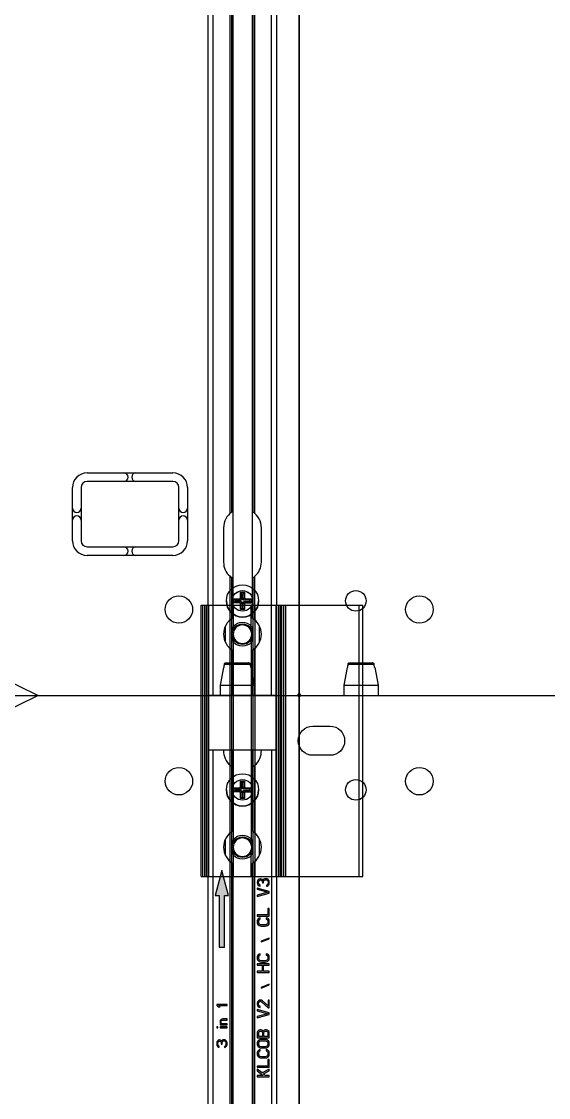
# Model space of a CAD drawing. Header units: millimetres. Extents: x 1927 to 14264, y 1863 to 5555.
# Drawn here: x 11293.1 to 11446.5, y 4019 to 4332.1 of the extents above; entities that cross this region are included whole.
import ezdxf

# ---------------------------------------------------------------- set-up
doc = ezdxf.new("R2010")
doc.units = ezdxf.units.MM
doc.layers.add('02___PRT_ALL_AXES', color=7, linetype='Continuous')
doc.layers.add('1轮廓线', color=7, linetype='Continuous', lineweight=25)

# ---------------------------------------------------------------- blocks, each defined once
blk = doc.blocks.new('rygj')
at = {"color": 114, "linetype": 'Continuous', "true_color": 0x139b48}
for p, q in [((4442.06, 3151.65), (4442.06, 3171.65)), ((4442.06, 3171.65), (5101.06, 3171.65)), ((4442.06, 3170.15), (5101.06, 3170.15)), ((4490.86, 3167.15), (4480.86, 3167.15)), ((4495.01, 3165.25), (5068.7, 3165.25)), ((4495.4, 3164.75), (5068.31, 3164.75)), ((4495.01, 3158.05), (5068.7, 3158.05)), ((4495.4, 3158.55), (5068.31, 3158.55)), ((4480.86, 3156.15), (4490.86, 3156.15)), ((4442.06, 3153.15), (5101.06, 3153.15)), ((4442.06, 3151.65), (5101.06, 3151.65))]:
    blk.add_line(p, q, dxfattribs=at)
for centre, start, end in [((4480.86, 3161.65), 90, 139.1148), ((4490.86, 3161.65), 34.3077, 90), ((4480.86, 3161.65), 220.8852, 270), ((4490.86, 3161.65), 270, 325.6923)]:
    blk.add_arc(centre, 5.5, start, end, dxfattribs=at)
at = {"layer": '02___PRT_ALL_AXES', "color": 114, "linetype": 'Continuous', "true_color": 0x139b48}
for p, q in [((4457.49, 3166.61), (4462.22, 3166.61)), ((4442.06, 3165.25), (4455.7, 3165.25)), ((4442.06, 3164.75), (4455.31, 3164.75)), ((4455.14, 3164.49), (4442.06, 3164.49)), ((4464.01, 3165.25), (4476.7, 3165.25)), ((4464.4, 3164.75), (4476.31, 3164.75)), ((5068.14, 3164.49), (4464.57, 3164.49)), ((4455.14, 3158.81), (4442.06, 3158.81)), ((4442.06, 3158.55), (4455.31, 3158.55)), ((4442.06, 3158.05), (4455.7, 3158.05)), ((4464.01, 3158.05), (4476.7, 3158.05)), ((4464.4, 3158.55), (4476.31, 3158.55)), ((5068.14, 3158.81), (4464.57, 3158.81)), ((4457.49, 3156.69), (4462.22, 3156.69))]:
    blk.add_line(p, q, dxfattribs=at)
blk.add_circle((4459.86, 3161.65), 3, dxfattribs=at)
for centre, start, end in [((4459.86, 3161.65), 31.0806, 148.9194), ((4480.86, 3161.65), 139.1148, 145.6923), ((4459.86, 3161.65), 211.0806, 328.9194), ((4480.86, 3161.65), 214.3077, 220.8852)]:
    blk.add_arc(centre, 5.5, start, end, dxfattribs=at)
blk = doc.blocks.new('ryfhgjmb')
at = {"lineweight": 5, "true_color": 0xf26722}
h = blk.add_hatch(color=30, dxfattribs=at)
h.dxf.hatch_style = 1
h.paths.add_polyline_path([(6917, 3339.74), (6916.75, 3339.87), (6916.32, 3339.93), (6916.19, 3339.93), (6915.75, 3339.87), (6915.5, 3339.74), (6915.25, 3339.48), (6915.19, 3339.23), (6915.5, 3339.23), (6915.63, 3339.42), (6915.82, 3339.55), (6916.13, 3339.61), (6916.38, 3339.61), (6916.69, 3339.55), (6916.88, 3339.42), (6917, 3339.23), (6917, 3339.1), (6916.88, 3338.85), (6916.75, 3338.72), (6916.38, 3338.59), (6916.13, 3338.59), (6916.13, 3338.34), (6916.38, 3338.34), (6916.75, 3338.27), (6916.94, 3338.14), (6917.07, 3337.89), (6917.07, 3337.63), (6917, 3337.51), (6916.88, 3337.38), (6916.75, 3337.31), (6916.44, 3337.25), (6916.07, 3337.25), (6915.75, 3337.31), (6915.63, 3337.38), (6915.5, 3337.51), (6915.44, 3337.63), (6915.13, 3337.63), (6915.19, 3337.44), (6915.32, 3337.25), (6915.5, 3337.12), (6915.75, 3337), (6916, 3336.93), (6916.5, 3336.93), (6916.75, 3337), (6917, 3337.12), (6917.19, 3337.25), (6917.32, 3337.44), (6917.38, 3337.63), (6917.38, 3337.89), (6917.32, 3338.14), (6917.19, 3338.34), (6916.88, 3338.46), (6917.13, 3338.65), (6917.25, 3338.85), (6917.32, 3339.1), (6917.32, 3339.23), (6917.25, 3339.48)])
h.paths.add_polyline_path([(6921.19, 3339.93), (6920.88, 3339.93), (6920.88, 3339.61), (6921.19, 3339.61)])
h.paths.add_polyline_path([(6921.19, 3338.97), (6920.88, 3338.97), (6920.88, 3336.93), (6921.19, 3336.93)])
h.paths.add_polyline_path([(6922.13, 3338.53), (6922.32, 3338.65), (6922.57, 3338.72), (6922.82, 3338.65), (6922.94, 3338.59), (6923.07, 3338.46), (6923.13, 3338.14), (6923.13, 3336.93), (6923.44, 3336.93), (6923.44, 3338.14), (6923.38, 3338.46), (6923.32, 3338.65), (6923.19, 3338.78), (6923, 3338.91), (6922.82, 3338.97), (6922.57, 3338.97), (6922.32, 3338.91), (6922.13, 3338.78), (6922, 3338.65), (6922, 3338.97), (6921.69, 3338.97), (6921.69, 3336.93), (6922, 3336.93), (6922, 3338.4)])
h.paths.add_polyline_path([(6927.69, 3339.93), (6927.32, 3339.93), (6926.94, 3339.48), (6926.94, 3338.97), (6927.32, 3339.42), (6927.32, 3336.93), (6927.69, 3336.93)])
h = blk.add_hatch(color=30, dxfattribs=at)
h.dxf.hatch_style = 1
h.paths.add_polyline_path([(6944.35, 3339.18), (6944.35, 3337.68), (6959.35, 3337.68), (6959.35, 3336.48), (6966.63, 3338.43), (6959.35, 3340.38), (6959.35, 3339.18)])
h = blk.add_hatch(color=30, dxfattribs=at)
h.dxf.hatch_style = 1
h.paths.add_polyline_path([(6907.43, 3326.34), (6908.36, 3324.63), (6908.86, 3324.63), (6907.74, 3326.72), (6908.86, 3328.13), (6908.36, 3328.13), (6907, 3326.42), (6907, 3328.13), (6906.63, 3328.13), (6906.63, 3324.63), (6907, 3324.63), (6907, 3325.82)])
h.paths.add_polyline_path([(6909.73, 3328.13), (6909.36, 3328.13), (6909.36, 3324.63), (6911.59, 3324.63), (6911.59, 3325.08), (6909.73, 3325.08)])
h.paths.add_polyline_path([(6912.45, 3326.94), (6912.52, 3327.24), (6912.64, 3327.46), (6912.83, 3327.61), (6913.07, 3327.68), (6913.63, 3327.68), (6913.88, 3327.61), (6914.07, 3327.46), (6914.13, 3327.24), (6914.5, 3327.24), (6914.44, 3327.61), (6914.19, 3327.91), (6913.94, 3328.06), (6913.63, 3328.13), (6913.07, 3328.13), (6912.76, 3328.06), (6912.52, 3327.91), (6912.27, 3327.61), (6912.14, 3327.31), (6912.08, 3326.94), (6912.08, 3325.82), (6912.14, 3325.45), (6912.27, 3325.15), (6912.52, 3324.85), (6912.76, 3324.71), (6913.07, 3324.63), (6913.63, 3324.63), (6913.94, 3324.71), (6914.19, 3324.85), (6914.44, 3325.15), (6914.5, 3325.52), (6914.13, 3325.52), (6914.07, 3325.3), (6913.88, 3325.15), (6913.63, 3325.08), (6913.07, 3325.08), (6912.83, 3325.15), (6912.64, 3325.3), (6912.52, 3325.52), (6912.45, 3325.82)])
h.paths.add_polyline_path([(6917.47, 3326.94), (6917.41, 3327.31), (6917.29, 3327.61), (6917.04, 3327.91), (6916.79, 3328.06), (6916.48, 3328.13), (6915.99, 3328.13), (6915.68, 3328.06), (6915.43, 3327.91), (6915.18, 3327.61), (6915.06, 3327.31), (6915, 3326.94), (6915, 3325.82), (6915.06, 3325.45), (6915.18, 3325.15), (6915.43, 3324.85), (6915.68, 3324.71), (6915.99, 3324.63), (6916.48, 3324.63), (6916.79, 3324.71), (6917.04, 3324.85), (6917.29, 3325.15), (6917.41, 3325.45), (6917.47, 3325.82)])
h.paths.add_polyline_path([(6915.37, 3326.94), (6915.43, 3327.24), (6915.55, 3327.46), (6915.74, 3327.61), (6915.99, 3327.68), (6916.48, 3327.68), (6916.73, 3327.61), (6916.92, 3327.46), (6917.04, 3327.24), (6917.1, 3326.94), (6917.1, 3325.82), (6917.04, 3325.52), (6916.92, 3325.3), (6916.73, 3325.15), (6916.48, 3325.08), (6915.99, 3325.08), (6915.74, 3325.15), (6915.55, 3325.3), (6915.43, 3325.52), (6915.37, 3325.82)], flags=16)
h.paths.add_polyline_path([(6920.02, 3326.49), (6920.2, 3326.79), (6920.26, 3327.01), (6920.26, 3327.31), (6920.2, 3327.54), (6920.02, 3327.83), (6919.77, 3328.06), (6919.46, 3328.13), (6917.97, 3328.13), (6917.97, 3324.63), (6919.46, 3324.63), (6919.77, 3324.71), (6920.02, 3324.93), (6920.2, 3325.23), (6920.26, 3325.45), (6920.26, 3325.82), (6920.2, 3326.05), (6920.02, 3326.34), (6919.89, 3326.42)])
h.paths.add_polyline_path([(6918.34, 3326.64), (6918.34, 3327.68), (6919.52, 3327.68), (6919.71, 3327.61), (6919.83, 3327.46), (6919.89, 3327.24), (6919.89, 3327.09), (6919.83, 3326.87), (6919.71, 3326.72), (6919.52, 3326.64)], flags=16)
h.paths.add_polyline_path([(6918.34, 3326.2), (6919.52, 3326.2), (6919.71, 3326.12), (6919.83, 3325.97), (6919.89, 3325.75), (6919.89, 3325.52), (6919.83, 3325.3), (6919.71, 3325.15), (6919.52, 3325.08), (6918.34, 3325.08)], flags=16)
h.paths.add_polyline_path([(6926.21, 3328.13), (6925.84, 3328.13), (6924.97, 3325.08), (6924.11, 3328.13), (6923.73, 3328.13), (6924.73, 3324.63), (6925.22, 3324.63)])
h.paths.add_polyline_path([(6927.39, 3327.68), (6927.7, 3327.76), (6927.95, 3327.76), (6928.26, 3327.68), (6928.44, 3327.54), (6928.57, 3327.31), (6928.57, 3327.16), (6928.44, 3326.87), (6926.71, 3325), (6926.71, 3324.63), (6928.94, 3324.63), (6928.94, 3325), (6927.21, 3325), (6928.75, 3326.64), (6928.88, 3326.87), (6928.94, 3327.16), (6928.94, 3327.31), (6928.88, 3327.61), (6928.63, 3327.91), (6928.38, 3328.06), (6928.01, 3328.13), (6927.76, 3328.13), (6927.33, 3328.06), (6927.08, 3327.91), (6926.83, 3327.61), (6926.77, 3327.31), (6927.08, 3327.31), (6927.21, 3327.54)])
h.paths.add_polyline_path([(6932.6, 3327.01), (6932.41, 3327.01), (6933.34, 3324.63), (6933.53, 3324.63)])
h.paths.add_polyline_path([(6940.53, 3327.46), (6940.72, 3327.61), (6940.96, 3327.68), (6941.52, 3327.68), (6941.77, 3327.61), (6941.96, 3327.46), (6942.02, 3327.24), (6942.39, 3327.24), (6942.33, 3327.61), (6942.08, 3327.91), (6941.83, 3328.06), (6941.52, 3328.13), (6940.96, 3328.13), (6940.65, 3328.06), (6940.41, 3327.91), (6940.16, 3327.61), (6940.03, 3327.31), (6939.97, 3326.94), (6939.97, 3325.82), (6940.03, 3325.45), (6940.16, 3325.15), (6940.41, 3324.85), (6940.65, 3324.71), (6940.96, 3324.63), (6941.52, 3324.63), (6941.83, 3324.71), (6942.08, 3324.85), (6942.33, 3325.15), (6942.39, 3325.52), (6942.02, 3325.52), (6941.96, 3325.3), (6941.77, 3325.15), (6941.52, 3325.08), (6940.96, 3325.08), (6940.72, 3325.15), (6940.53, 3325.3), (6940.41, 3325.52), (6940.34, 3325.82), (6940.34, 3326.94), (6940.41, 3327.24)])
h.paths.add_polyline_path([(6939.48, 3328.13), (6939.11, 3328.13), (6939.11, 3326.72), (6937.37, 3326.72), (6937.37, 3328.13), (6937, 3328.13), (6937, 3324.63), (6937.37, 3324.63), (6937.37, 3326.27), (6939.11, 3326.27), (6939.11, 3324.63), (6939.48, 3324.63)])
h.paths.add_polyline_path([(6946.05, 3327.01), (6945.86, 3327.01), (6946.79, 3324.63), (6946.98, 3324.63)])
h.paths.add_polyline_path([(6953.73, 3328.13), (6953.36, 3328.13), (6953.36, 3324.63), (6955.59, 3324.63), (6955.59, 3325.08), (6953.73, 3325.08)])
h.paths.add_polyline_path([(6952.55, 3327.91), (6952.31, 3328.06), (6952, 3328.13), (6951.44, 3328.13), (6951.13, 3328.06), (6950.88, 3327.91), (6950.63, 3327.61), (6950.51, 3327.31), (6950.45, 3326.94), (6950.45, 3325.82), (6950.51, 3325.45), (6950.63, 3325.15), (6950.88, 3324.85), (6951.13, 3324.71), (6951.44, 3324.63), (6952, 3324.63), (6952.31, 3324.71), (6952.55, 3324.85), (6952.8, 3325.15), (6952.86, 3325.52), (6952.49, 3325.52), (6952.43, 3325.3), (6952.24, 3325.15), (6952, 3325.08), (6951.44, 3325.08), (6951.19, 3325.15), (6951.01, 3325.3), (6950.88, 3325.52), (6950.82, 3325.82), (6950.82, 3326.94), (6950.88, 3327.24), (6951.01, 3327.46), (6951.19, 3327.61), (6951.44, 3327.68), (6952, 3327.68), (6952.24, 3327.61), (6952.43, 3327.46), (6952.49, 3327.24), (6952.86, 3327.24), (6952.8, 3327.61)])
h.paths.add_polyline_path([(6963.9, 3327.91), (6963.65, 3328.06), (6963.21, 3328.13), (6963.09, 3328.13), (6962.66, 3328.06), (6962.41, 3327.91), (6962.16, 3327.61), (6962.1, 3327.31), (6962.41, 3327.31), (6962.53, 3327.54), (6962.72, 3327.68), (6963.03, 3327.76), (6963.28, 3327.76), (6963.59, 3327.68), (6963.77, 3327.54), (6963.9, 3327.31), (6963.9, 3327.16), (6963.77, 3326.87), (6963.65, 3326.72), (6963.28, 3326.57), (6963.03, 3326.57), (6963.03, 3326.27), (6963.28, 3326.27), (6963.65, 3326.2), (6963.83, 3326.05), (6963.96, 3325.75), (6963.96, 3325.45), (6963.9, 3325.3), (6963.77, 3325.15), (6963.65, 3325.08), (6963.34, 3325), (6962.97, 3325), (6962.66, 3325.08), (6962.53, 3325.15), (6962.41, 3325.3), (6962.35, 3325.45), (6962.04, 3325.45), (6962.1, 3325.23), (6962.22, 3325), (6962.41, 3324.85), (6962.66, 3324.71), (6962.91, 3324.63), (6963.4, 3324.63), (6963.65, 3324.71), (6963.9, 3324.85), (6964.08, 3325), (6964.21, 3325.23), (6964.27, 3325.45), (6964.27, 3325.75), (6964.21, 3326.05), (6964.08, 3326.27), (6963.77, 3326.42), (6964.02, 3326.64), (6964.14, 3326.87), (6964.21, 3327.16), (6964.21, 3327.31), (6964.14, 3327.61)])
h.paths.add_polyline_path([(6961.54, 3328.13), (6961.17, 3328.13), (6960.3, 3325.08), (6959.43, 3328.13), (6959.06, 3328.13), (6960.05, 3324.63), (6960.55, 3324.63)])
at = {"color": 30, "linetype": 'Continuous', "true_color": 0xf26722}
for p, q in [((6005.13, 3342.43), (7001.63, 3342.43)), ((7001.63, 3322.43), (7001.63, 3342.43)), ((6005.13, 3340.93), (7001.63, 3340.93)), ((6915.25, 3339.48), (6915.19, 3339.23)), ((6915.19, 3339.23), (6915.5, 3339.23)), ((6915.5, 3339.74), (6915.25, 3339.48)), ((6915.75, 3339.87), (6915.5, 3339.74)), ((6915.5, 3339.23), (6915.63, 3339.42)), ((6915.63, 3339.42), (6915.82, 3339.55)), ((6916.19, 3339.93), (6915.75, 3339.87)), ((6915.82, 3339.55), (6916.13, 3339.61)), ((6916.13, 3339.61), (6916.38, 3339.61)), ((6916.38, 3338.59), (6916.13, 3338.59)), ((6916.13, 3338.59), (6916.13, 3338.34)), ((6916.32, 3339.93), (6916.19, 3339.93)), ((6916.75, 3339.87), (6916.32, 3339.93)), ((6916.38, 3339.61), (6916.69, 3339.55)), ((6916.75, 3338.72), (6916.38, 3338.59)), ((6916.69, 3339.55), (6916.88, 3339.42)), ((6917, 3339.74), (6916.75, 3339.87)), ((6916.88, 3338.85), (6916.75, 3338.72)), ((6916.88, 3339.42), (6917, 3339.23)), ((6917, 3339.1), (6916.88, 3338.85)), ((6916.88, 3338.46), (6917.13, 3338.65)), ((6917.19, 3338.34), (6916.88, 3338.46)), ((6917.25, 3339.48), (6917, 3339.74)), ((6917, 3339.23), (6917, 3339.1)), ((6917.13, 3338.65), (6917.25, 3338.85)), ((6917.32, 3339.23), (6917.25, 3339.48)), ((6917.25, 3338.85), (6917.32, 3339.1)), ((6917.32, 3339.1), (6917.32, 3339.23)), ((6921.19, 3339.93), (6920.88, 3339.93)), ((6920.88, 3339.93), (6920.88, 3339.61)), ((6920.88, 3339.61), (6921.19, 3339.61)), ((6921.19, 3338.97), (6920.88, 3338.97)), ((6920.88, 3338.97), (6920.88, 3336.93)), ((6921.19, 3339.61), (6921.19, 3339.93)), ((6921.19, 3336.93), (6921.19, 3338.97)), ((6922, 3338.97), (6921.69, 3338.97)), ((6921.69, 3338.97), (6921.69, 3336.93)), ((6922, 3338.65), (6922, 3338.97)), ((6922.13, 3338.78), (6922, 3338.65)), ((6922, 3338.4), (6922.13, 3338.53)), ((6922.32, 3338.91), (6922.13, 3338.78)), ((6922.13, 3338.53), (6922.32, 3338.65)), ((6922.57, 3338.97), (6922.32, 3338.91)), ((6922.32, 3338.65), (6922.57, 3338.72)), ((6922.82, 3338.97), (6922.57, 3338.97)), ((6922.57, 3338.72), (6922.82, 3338.65)), ((6923, 3338.91), (6922.82, 3338.97)), ((6922.82, 3338.65), (6922.94, 3338.59)), ((6922.94, 3338.59), (6923.07, 3338.46)), ((6923.19, 3338.78), (6923, 3338.91)), ((6923.07, 3338.46), (6923.13, 3338.14)), ((6923.32, 3338.65), (6923.19, 3338.78)), ((6923.38, 3338.46), (6923.32, 3338.65)), ((6923.44, 3338.14), (6923.38, 3338.46)), ((6927.32, 3339.93), (6926.94, 3339.48)), ((6926.94, 3339.48), (6926.94, 3338.97)), ((6926.94, 3338.97), (6927.32, 3339.42)), ((6927.69, 3339.93), (6927.32, 3339.93)), ((6927.32, 3339.42), (6927.32, 3336.93)), ((6927.69, 3336.93), (6927.69, 3339.93)), ((6959.35, 3339.18), (6944.35, 3339.18)), ((6944.35, 3339.18), (6944.35, 3337.68)), ((6966.63, 3338.43), (6959.35, 3340.38)), ((6959.35, 3340.38), (6959.35, 3339.18)), ((6058.09, 3336.03), (6969.27, 3336.03)), ((6058.47, 3335.53), (6968.88, 3335.53)), ((6915.44, 3337.63), (6915.13, 3337.63)), ((6915.13, 3337.63), (6915.19, 3337.44)), ((6915.19, 3337.44), (6915.32, 3337.25)), ((6915.32, 3337.25), (6915.5, 3337.12)), ((6915.5, 3337.51), (6915.44, 3337.63)), ((6915.63, 3337.38), (6915.5, 3337.51)), ((6915.5, 3337.12), (6915.75, 3337)), ((6915.75, 3337.31), (6915.63, 3337.38)), ((6916.07, 3337.25), (6915.75, 3337.31)), ((6915.75, 3337), (6916, 3336.93)), ((6916, 3336.93), (6916.5, 3336.93)), ((6916.44, 3337.25), (6916.07, 3337.25)), ((6916.13, 3338.34), (6916.38, 3338.34)), ((6916.38, 3338.34), (6916.75, 3338.27)), ((6916.75, 3337.31), (6916.44, 3337.25)), ((6916.5, 3336.93), (6916.75, 3337)), ((6916.75, 3338.27), (6916.94, 3338.14)), ((6916.88, 3337.38), (6916.75, 3337.31)), ((6916.75, 3337), (6917, 3337.12)), ((6917, 3337.51), (6916.88, 3337.38)), ((6916.94, 3338.14), (6917.07, 3337.89)), ((6917.07, 3337.63), (6917, 3337.51)), ((6917, 3337.12), (6917.19, 3337.25)), ((6917.07, 3337.89), (6917.07, 3337.63)), ((6917.32, 3338.14), (6917.19, 3338.34)), ((6917.19, 3337.25), (6917.32, 3337.44)), ((6917.38, 3337.89), (6917.32, 3338.14)), ((6917.32, 3337.44), (6917.38, 3337.63)), ((6917.38, 3337.63), (6917.38, 3337.89)), ((6920.88, 3336.93), (6921.19, 3336.93)), ((6921.69, 3336.93), (6922, 3336.93)), ((6922, 3336.93), (6922, 3338.4)), ((6923.13, 3338.14), (6923.13, 3336.93)), ((6923.13, 3336.93), (6923.44, 3336.93)), ((6923.44, 3336.93), (6923.44, 3338.14)), ((6927.32, 3336.93), (6927.69, 3336.93)), ((6944.35, 3337.68), (6959.35, 3337.68)), ((6959.35, 3336.48), (6966.63, 3338.43)), ((6959.35, 3337.68), (6959.35, 3336.48)), ((7001.63, 3335.27), (6978.14, 3335.27)), ((6058.47, 3329.33), (6968.88, 3329.33)), ((7001.63, 3329.59), (6978.14, 3329.59)), ((6058.09, 3328.83), (6969.27, 3328.83)), ((6907, 3328.13), (6906.63, 3328.13)), ((6906.63, 3328.13), (6906.63, 3324.63)), ((6908.36, 3328.13), (6907, 3326.42)), ((6907, 3326.42), (6907, 3328.13)), ((6907, 3325.82), (6907.43, 3326.34)), ((6907.43, 3326.34), (6908.36, 3324.63)), ((6907.74, 3326.72), (6908.86, 3328.13)), ((6908.86, 3324.63), (6907.74, 3326.72)), ((6908.86, 3328.13), (6908.36, 3328.13)), ((6909.73, 3328.13), (6909.36, 3328.13)), ((6909.36, 3328.13), (6909.36, 3324.63)), ((6909.73, 3325.08), (6909.73, 3328.13)), ((6912.14, 3327.31), (6912.08, 3326.94)), ((6912.08, 3326.94), (6912.08, 3325.82)), ((6912.27, 3327.61), (6912.14, 3327.31)), ((6912.52, 3327.91), (6912.27, 3327.61)), ((6912.45, 3326.94), (6912.52, 3327.24)), ((6912.45, 3325.82), (6912.45, 3326.94)), ((6912.76, 3328.06), (6912.52, 3327.91)), ((6912.52, 3327.24), (6912.64, 3327.46)), ((6912.64, 3327.46), (6912.83, 3327.61)), ((6913.07, 3328.13), (6912.76, 3328.06)), ((6912.83, 3327.61), (6913.07, 3327.68)), ((6913.63, 3328.13), (6913.07, 3328.13)), ((6913.07, 3327.68), (6913.63, 3327.68)), ((6913.94, 3328.06), (6913.63, 3328.13)), ((6913.63, 3327.68), (6913.88, 3327.61)), ((6913.88, 3327.61), (6914.07, 3327.46)), ((6914.19, 3327.91), (6913.94, 3328.06)), ((6914.07, 3327.46), (6914.13, 3327.24)), ((6914.13, 3327.24), (6914.5, 3327.24)), ((6914.44, 3327.61), (6914.19, 3327.91)), ((6914.5, 3327.24), (6914.44, 3327.61)), ((6915.06, 3327.31), (6915, 3326.94)), ((6915, 3326.94), (6915, 3325.82)), ((6915.18, 3327.61), (6915.06, 3327.31)), ((6915.43, 3327.91), (6915.18, 3327.61)), ((6915.37, 3326.94), (6915.43, 3327.24)), ((6915.37, 3325.82), (6915.37, 3326.94)), ((6915.68, 3328.06), (6915.43, 3327.91)), ((6915.43, 3327.24), (6915.55, 3327.46)), ((6915.55, 3327.46), (6915.74, 3327.61)), ((6915.99, 3328.13), (6915.68, 3328.06)), ((6915.74, 3327.61), (6915.99, 3327.68)), ((6916.48, 3328.13), (6915.99, 3328.13)), ((6915.99, 3327.68), (6916.48, 3327.68)), ((6916.79, 3328.06), (6916.48, 3328.13)), ((6916.48, 3327.68), (6916.73, 3327.61)), ((6916.73, 3327.61), (6916.92, 3327.46)), ((6917.04, 3327.91), (6916.79, 3328.06)), ((6916.92, 3327.46), (6917.04, 3327.24)), ((6917.29, 3327.61), (6917.04, 3327.91)), ((6917.04, 3327.24), (6917.1, 3326.94)), ((6917.1, 3326.94), (6917.1, 3325.82)), ((6917.41, 3327.31), (6917.29, 3327.61)), ((6917.47, 3326.94), (6917.41, 3327.31)), ((6917.47, 3325.82), (6917.47, 3326.94)), ((6919.46, 3328.13), (6917.97, 3328.13)), ((6917.97, 3328.13), (6917.97, 3324.63)), ((6918.34, 3327.68), (6919.52, 3327.68)), ((6918.34, 3326.64), (6918.34, 3327.68)), ((6919.52, 3326.64), (6918.34, 3326.64)), ((6918.34, 3326.2), (6919.52, 3326.2)), ((6918.34, 3325.08), (6918.34, 3326.2)), ((6919.77, 3328.06), (6919.46, 3328.13)), ((6919.52, 3327.68), (6919.71, 3327.61)), ((6919.71, 3326.72), (6919.52, 3326.64)), ((6919.52, 3326.2), (6919.71, 3326.12)), ((6919.71, 3327.61), (6919.83, 3327.46)), ((6919.83, 3326.87), (6919.71, 3326.72)), ((6919.71, 3326.12), (6919.83, 3325.97)), ((6920.02, 3327.83), (6919.77, 3328.06)), ((6919.83, 3327.46), (6919.89, 3327.24)), ((6919.89, 3327.09), (6919.83, 3326.87)), ((6919.83, 3325.97), (6919.89, 3325.75)), ((6919.89, 3327.24), (6919.89, 3327.09)), ((6919.89, 3326.42), (6920.02, 3326.49)), ((6920.02, 3326.34), (6919.89, 3326.42)), ((6920.2, 3327.54), (6920.02, 3327.83)), ((6920.02, 3326.49), (6920.2, 3326.79)), ((6920.2, 3326.05), (6920.02, 3326.34)), ((6920.26, 3327.31), (6920.2, 3327.54)), ((6920.2, 3326.79), (6920.26, 3327.01)), ((6920.26, 3325.82), (6920.2, 3326.05)), ((6920.26, 3327.01), (6920.26, 3327.31)), ((6924.11, 3328.13), (6923.73, 3328.13)), ((6923.73, 3328.13), (6924.73, 3324.63)), ((6924.97, 3325.08), (6924.11, 3328.13)), ((6925.84, 3328.13), (6924.97, 3325.08)), ((6925.22, 3324.63), (6926.21, 3328.13)), ((6926.21, 3328.13), (6925.84, 3328.13)), ((6928.44, 3326.87), (6926.71, 3325)), ((6926.83, 3327.61), (6926.77, 3327.31)), ((6926.77, 3327.31), (6927.08, 3327.31)), ((6927.08, 3327.91), (6926.83, 3327.61)), ((6927.33, 3328.06), (6927.08, 3327.91)), ((6927.08, 3327.31), (6927.21, 3327.54)), ((6927.21, 3327.54), (6927.39, 3327.68)), ((6927.21, 3325), (6928.75, 3326.64)), ((6927.76, 3328.13), (6927.33, 3328.06)), ((6927.39, 3327.68), (6927.7, 3327.76)), ((6927.7, 3327.76), (6927.95, 3327.76)), ((6928.01, 3328.13), (6927.76, 3328.13)), ((6927.95, 3327.76), (6928.26, 3327.68)), ((6928.38, 3328.06), (6928.01, 3328.13)), ((6928.26, 3327.68), (6928.44, 3327.54)), ((6928.63, 3327.91), (6928.38, 3328.06)), ((6928.44, 3327.54), (6928.57, 3327.31)), ((6928.57, 3327.16), (6928.44, 3326.87)), ((6928.57, 3327.31), (6928.57, 3327.16)), ((6928.88, 3327.61), (6928.63, 3327.91)), ((6928.75, 3326.64), (6928.88, 3326.87)), ((6928.94, 3327.31), (6928.88, 3327.61)), ((6928.88, 3326.87), (6928.94, 3327.16)), ((6928.94, 3327.16), (6928.94, 3327.31)), ((6932.6, 3327.01), (6932.41, 3327.01)), ((6932.41, 3327.01), (6933.34, 3324.63)), ((6933.53, 3324.63), (6932.6, 3327.01)), ((6937.37, 3328.13), (6937, 3328.13)), ((6937, 3328.13), (6937, 3324.63)), ((6937.37, 3326.72), (6937.37, 3328.13)), ((6939.11, 3326.72), (6937.37, 3326.72)), ((6937.37, 3326.27), (6939.11, 3326.27)), ((6937.37, 3324.63), (6937.37, 3326.27)), ((6939.48, 3328.13), (6939.11, 3328.13)), ((6939.11, 3328.13), (6939.11, 3326.72)), ((6939.11, 3326.27), (6939.11, 3324.63)), ((6939.48, 3324.63), (6939.48, 3328.13)), ((6940.03, 3327.31), (6939.97, 3326.94)), ((6939.97, 3326.94), (6939.97, 3325.82)), ((6940.16, 3327.61), (6940.03, 3327.31)), ((6940.41, 3327.91), (6940.16, 3327.61)), ((6940.34, 3326.94), (6940.41, 3327.24)), ((6940.34, 3325.82), (6940.34, 3326.94)), ((6940.65, 3328.06), (6940.41, 3327.91)), ((6940.41, 3327.24), (6940.53, 3327.46)), ((6940.53, 3327.46), (6940.72, 3327.61)), ((6940.96, 3328.13), (6940.65, 3328.06)), ((6940.72, 3327.61), (6940.96, 3327.68)), ((6941.52, 3328.13), (6940.96, 3328.13)), ((6940.96, 3327.68), (6941.52, 3327.68)), ((6941.83, 3328.06), (6941.52, 3328.13)), ((6941.52, 3327.68), (6941.77, 3327.61)), ((6941.77, 3327.61), (6941.96, 3327.46)), ((6942.08, 3327.91), (6941.83, 3328.06)), ((6941.96, 3327.46), (6942.02, 3327.24)), ((6942.02, 3327.24), (6942.39, 3327.24)), ((6942.33, 3327.61), (6942.08, 3327.91)), ((6942.39, 3327.24), (6942.33, 3327.61)), ((6946.05, 3327.01), (6945.86, 3327.01)), ((6945.86, 3327.01), (6946.79, 3324.63)), ((6946.98, 3324.63), (6946.05, 3327.01)), ((6950.51, 3327.31), (6950.45, 3326.94)), ((6950.45, 3326.94), (6950.45, 3325.82)), ((6950.63, 3327.61), (6950.51, 3327.31)), ((6950.88, 3327.91), (6950.63, 3327.61)), ((6950.82, 3326.94), (6950.88, 3327.24)), ((6950.82, 3325.82), (6950.82, 3326.94)), ((6951.13, 3328.06), (6950.88, 3327.91)), ((6950.88, 3327.24), (6951.01, 3327.46)), ((6951.01, 3327.46), (6951.19, 3327.61)), ((6951.44, 3328.13), (6951.13, 3328.06)), ((6951.19, 3327.61), (6951.44, 3327.68)), ((6952, 3328.13), (6951.44, 3328.13)), ((6951.44, 3327.68), (6952, 3327.68)), ((6952.31, 3328.06), (6952, 3328.13)), ((6952, 3327.68), (6952.24, 3327.61)), ((6952.24, 3327.61), (6952.43, 3327.46)), ((6952.55, 3327.91), (6952.31, 3328.06)), ((6952.43, 3327.46), (6952.49, 3327.24)), ((6952.49, 3327.24), (6952.86, 3327.24)), ((6952.8, 3327.61), (6952.55, 3327.91)), ((6952.86, 3327.24), (6952.8, 3327.61)), ((6953.73, 3328.13), (6953.36, 3328.13)), ((6953.36, 3328.13), (6953.36, 3324.63)), ((6953.73, 3325.08), (6953.73, 3328.13)), ((6959.43, 3328.13), (6959.06, 3328.13)), ((6959.06, 3328.13), (6960.05, 3324.63)), ((6960.3, 3325.08), (6959.43, 3328.13)), ((6961.17, 3328.13), (6960.3, 3325.08)), ((6960.55, 3324.63), (6961.54, 3328.13)), ((6961.54, 3328.13), (6961.17, 3328.13)), ((6962.16, 3327.61), (6962.1, 3327.31)), ((6962.1, 3327.31), (6962.41, 3327.31)), ((6962.41, 3327.91), (6962.16, 3327.61)), ((6962.66, 3328.06), (6962.41, 3327.91)), ((6962.41, 3327.31), (6962.53, 3327.54)), ((6962.53, 3327.54), (6962.72, 3327.68)), ((6963.09, 3328.13), (6962.66, 3328.06)), ((6962.72, 3327.68), (6963.03, 3327.76)), ((6963.03, 3327.76), (6963.28, 3327.76)), ((6963.28, 3326.57), (6963.03, 3326.57)), ((6963.03, 3326.57), (6963.03, 3326.27)), ((6963.03, 3326.27), (6963.28, 3326.27)), ((6963.21, 3328.13), (6963.09, 3328.13)), ((6963.65, 3328.06), (6963.21, 3328.13)), ((6963.28, 3327.76), (6963.59, 3327.68)), ((6963.65, 3326.72), (6963.28, 3326.57)), ((6963.28, 3326.27), (6963.65, 3326.2)), ((6963.59, 3327.68), (6963.77, 3327.54)), ((6963.9, 3327.91), (6963.65, 3328.06)), ((6963.77, 3326.87), (6963.65, 3326.72)), ((6963.65, 3326.2), (6963.83, 3326.05)), ((6963.77, 3327.54), (6963.9, 3327.31)), ((6963.9, 3327.16), (6963.77, 3326.87)), ((6963.77, 3326.42), (6964.02, 3326.64)), ((6964.08, 3326.27), (6963.77, 3326.42)), ((6963.83, 3326.05), (6963.96, 3325.75)), ((6964.14, 3327.61), (6963.9, 3327.91)), ((6963.9, 3327.31), (6963.9, 3327.16)), ((6964.02, 3326.64), (6964.14, 3326.87)), ((6964.21, 3326.05), (6964.08, 3326.27)), ((6964.21, 3327.31), (6964.14, 3327.61)), ((6964.14, 3326.87), (6964.21, 3327.16)), ((6964.21, 3327.16), (6964.21, 3327.31)), ((6964.27, 3325.75), (6964.21, 3326.05)), ((6005.13, 3323.93), (7001.63, 3323.93)), ((6906.63, 3324.63), (6907, 3324.63)), ((6907, 3324.63), (6907, 3325.82)), ((6908.36, 3324.63), (6908.86, 3324.63)), ((6909.36, 3324.63), (6911.59, 3324.63)), ((6911.59, 3325.08), (6909.73, 3325.08)), ((6911.59, 3324.63), (6911.59, 3325.08)), ((6912.08, 3325.82), (6912.14, 3325.45)), ((6912.14, 3325.45), (6912.27, 3325.15)), ((6912.27, 3325.15), (6912.52, 3324.85)), ((6912.52, 3325.52), (6912.45, 3325.82)), ((6912.64, 3325.3), (6912.52, 3325.52)), ((6912.52, 3324.85), (6912.76, 3324.71)), ((6912.83, 3325.15), (6912.64, 3325.3)), ((6912.76, 3324.71), (6913.07, 3324.63)), ((6913.07, 3325.08), (6912.83, 3325.15)), ((6913.63, 3325.08), (6913.07, 3325.08)), ((6913.07, 3324.63), (6913.63, 3324.63)), ((6913.88, 3325.15), (6913.63, 3325.08)), ((6913.63, 3324.63), (6913.94, 3324.71)), ((6914.07, 3325.3), (6913.88, 3325.15)), ((6913.94, 3324.71), (6914.19, 3324.85)), ((6914.13, 3325.52), (6914.07, 3325.3)), ((6914.5, 3325.52), (6914.13, 3325.52)), ((6914.19, 3324.85), (6914.44, 3325.15)), ((6914.44, 3325.15), (6914.5, 3325.52)), ((6915, 3325.82), (6915.06, 3325.45)), ((6915.06, 3325.45), (6915.18, 3325.15)), ((6915.18, 3325.15), (6915.43, 3324.85)), ((6915.43, 3325.52), (6915.37, 3325.82)), ((6915.55, 3325.3), (6915.43, 3325.52)), ((6915.43, 3324.85), (6915.68, 3324.71)), ((6915.74, 3325.15), (6915.55, 3325.3)), ((6915.68, 3324.71), (6915.99, 3324.63)), ((6915.99, 3325.08), (6915.74, 3325.15)), ((6916.48, 3325.08), (6915.99, 3325.08)), ((6915.99, 3324.63), (6916.48, 3324.63)), ((6916.73, 3325.15), (6916.48, 3325.08)), ((6916.48, 3324.63), (6916.79, 3324.71)), ((6916.92, 3325.3), (6916.73, 3325.15)), ((6916.79, 3324.71), (6917.04, 3324.85)), ((6917.04, 3325.52), (6916.92, 3325.3)), ((6917.1, 3325.82), (6917.04, 3325.52)), ((6917.04, 3324.85), (6917.29, 3325.15)), ((6917.29, 3325.15), (6917.41, 3325.45)), ((6917.41, 3325.45), (6917.47, 3325.82)), ((6917.97, 3324.63), (6919.46, 3324.63)), ((6919.52, 3325.08), (6918.34, 3325.08)), ((6919.46, 3324.63), (6919.77, 3324.71)), ((6919.71, 3325.15), (6919.52, 3325.08)), ((6919.83, 3325.3), (6919.71, 3325.15)), ((6919.77, 3324.71), (6920.02, 3324.93)), ((6919.89, 3325.52), (6919.83, 3325.3)), ((6919.89, 3325.75), (6919.89, 3325.52)), ((6920.02, 3324.93), (6920.2, 3325.23)), ((6920.2, 3325.23), (6920.26, 3325.45)), ((6920.26, 3325.45), (6920.26, 3325.82)), ((6924.73, 3324.63), (6925.22, 3324.63)), ((6926.71, 3325), (6926.71, 3324.63)), ((6926.71, 3324.63), (6928.94, 3324.63)), ((6928.94, 3325), (6927.21, 3325)), ((6928.94, 3324.63), (6928.94, 3325)), ((6933.34, 3324.63), (6933.53, 3324.63)), ((6937, 3324.63), (6937.37, 3324.63)), ((6939.11, 3324.63), (6939.48, 3324.63)), ((6939.97, 3325.82), (6940.03, 3325.45)), ((6940.03, 3325.45), (6940.16, 3325.15)), ((6940.16, 3325.15), (6940.41, 3324.85)), ((6940.41, 3325.52), (6940.34, 3325.82)), ((6940.53, 3325.3), (6940.41, 3325.52)), ((6940.41, 3324.85), (6940.65, 3324.71)), ((6940.72, 3325.15), (6940.53, 3325.3)), ((6940.65, 3324.71), (6940.96, 3324.63)), ((6940.96, 3325.08), (6940.72, 3325.15)), ((6941.52, 3325.08), (6940.96, 3325.08)), ((6940.96, 3324.63), (6941.52, 3324.63)), ((6941.77, 3325.15), (6941.52, 3325.08)), ((6941.52, 3324.63), (6941.83, 3324.71)), ((6941.96, 3325.3), (6941.77, 3325.15)), ((6941.83, 3324.71), (6942.08, 3324.85)), ((6942.02, 3325.52), (6941.96, 3325.3)), ((6942.39, 3325.52), (6942.02, 3325.52)), ((6942.08, 3324.85), (6942.33, 3325.15)), ((6942.33, 3325.15), (6942.39, 3325.52)), ((6946.79, 3324.63), (6946.98, 3324.63)), ((6950.45, 3325.82), (6950.51, 3325.45)), ((6950.51, 3325.45), (6950.63, 3325.15)), ((6950.63, 3325.15), (6950.88, 3324.85)), ((6950.88, 3325.52), (6950.82, 3325.82)), ((6951.01, 3325.3), (6950.88, 3325.52)), ((6950.88, 3324.85), (6951.13, 3324.71)), ((6951.19, 3325.15), (6951.01, 3325.3)), ((6951.13, 3324.71), (6951.44, 3324.63)), ((6951.44, 3325.08), (6951.19, 3325.15)), ((6952, 3325.08), (6951.44, 3325.08)), ((6951.44, 3324.63), (6952, 3324.63)), ((6952.24, 3325.15), (6952, 3325.08)), ((6952, 3324.63), (6952.31, 3324.71)), ((6952.43, 3325.3), (6952.24, 3325.15)), ((6952.31, 3324.71), (6952.55, 3324.85)), ((6952.49, 3325.52), (6952.43, 3325.3)), ((6952.86, 3325.52), (6952.49, 3325.52)), ((6952.55, 3324.85), (6952.8, 3325.15)), ((6952.8, 3325.15), (6952.86, 3325.52)), ((6953.36, 3324.63), (6955.59, 3324.63)), ((6955.59, 3325.08), (6953.73, 3325.08)), ((6955.59, 3324.63), (6955.59, 3325.08)), ((6960.05, 3324.63), (6960.55, 3324.63)), ((6962.35, 3325.45), (6962.04, 3325.45)), ((6962.04, 3325.45), (6962.1, 3325.23)), ((6962.1, 3325.23), (6962.22, 3325)), ((6962.22, 3325), (6962.41, 3324.85)), ((6962.41, 3325.3), (6962.35, 3325.45)), ((6962.53, 3325.15), (6962.41, 3325.3)), ((6962.41, 3324.85), (6962.66, 3324.71)), ((6962.66, 3325.08), (6962.53, 3325.15)), ((6962.97, 3325), (6962.66, 3325.08)), ((6962.66, 3324.71), (6962.91, 3324.63)), ((6962.91, 3324.63), (6963.4, 3324.63)), ((6963.34, 3325), (6962.97, 3325)), ((6963.65, 3325.08), (6963.34, 3325)), ((6963.4, 3324.63), (6963.65, 3324.71)), ((6963.77, 3325.15), (6963.65, 3325.08)), ((6963.65, 3324.71), (6963.9, 3324.85)), ((6963.9, 3325.3), (6963.77, 3325.15)), ((6963.96, 3325.45), (6963.9, 3325.3)), ((6963.9, 3324.85), (6964.08, 3325)), ((6963.96, 3325.75), (6963.96, 3325.45)), ((6964.08, 3325), (6964.21, 3325.23)), ((6964.21, 3325.23), (6964.27, 3325.45)), ((6964.27, 3325.45), (6964.27, 3325.75)), ((6005.13, 3322.43), (7001.63, 3322.43))]:
    blk.add_line(p, q, dxfattribs=at)
for start, end in [(87.9161, 139.1148), (220.8852, 272.0839)]:
    blk.add_arc((7001.43, 3332.43), 5.5, start, end, dxfattribs=at)
at = {"layer": '02___PRT_ALL_AXES', "color": 30, "linetype": 'Continuous', "true_color": 0xf26722}
for p, q in [((6971.06, 3337.39), (6975.79, 3337.39)), ((6977.59, 3336.03), (6997.27, 3336.03)), ((6977.97, 3335.53), (6996.88, 3335.53)), ((6968.72, 3335.27), (6027.64, 3335.27)), ((6968.72, 3329.59), (6027.64, 3329.59)), ((6977.97, 3329.33), (6996.88, 3329.33)), ((6971.06, 3327.47), (6975.79, 3327.47)), ((6977.59, 3328.83), (6997.27, 3328.83))]:
    blk.add_line(p, q, dxfattribs=at)
blk.add_circle((6973.43, 3332.43), 3, dxfattribs=at)
for centre, start, end in [((6973.43, 3332.43), 31.0806, 148.9194), ((7001.43, 3332.43), 139.1148, 145.6923), ((6973.43, 3332.43), 211.0806, 328.9194), ((7001.43, 3332.43), 214.3077, 220.8852)]:
    blk.add_arc(centre, 5.5, start, end, dxfattribs=at)
blk = doc.blocks.new('ETDHFN')
at = {"layer": '1轮廓线', "linetype": 'Continuous', "lineweight": 25}
for p, q in [((8841.41, 4025.55), (8841.81, 4025.15)), ((8841.41, 4023.94), (8841.41, 4025.55)), ((8841.41, 4025.55), (8842.61, 4025.55)), ((8841.81, 4025.15), (8842.21, 4025.15)), ((8841.81, 4023.54), (8841.81, 4025.15)), ((8842.61, 4025.55), (8842.21, 4025.15)), ((8842.21, 4023.54), (8842.21, 4025.15)), ((8842.61, 4025.55), (8842.61, 4023.94)), ((8839.51, 4023.65), (8839.91, 4023.25)), ((8839.51, 4022.45), (8839.51, 4023.65)), ((8839.51, 4023.65), (8841.12, 4023.65)), ((8839.51, 4022.45), (8839.91, 4022.85)), ((8841.12, 4022.45), (8839.51, 4022.45)), ((8839.91, 4023.25), (8839.91, 4022.85)), ((8841.52, 4023.25), (8839.91, 4023.25)), ((8841.52, 4022.85), (8839.91, 4022.85)), ((8841.41, 4020.55), (8841.41, 4022.16)), ((8841.81, 4022.56), (8841.81, 4020.95)), ((8842.21, 4020.95), (8842.21, 4022.56)), ((8844.11, 4023.25), (8842.5, 4023.25)), ((8842.5, 4022.85), (8844.11, 4022.85)), ((8842.61, 4022.16), (8842.61, 4020.55)), ((8842.9, 4023.65), (8844.51, 4023.65)), ((8842.9, 4022.45), (8844.51, 4022.45)), ((8844.51, 4023.65), (8844.11, 4023.25)), ((8844.11, 4022.85), (8844.11, 4023.25)), ((8844.51, 4022.45), (8844.11, 4022.85)), ((8844.51, 4023.65), (8844.51, 4022.45)), ((8841.41, 4020.55), (8841.81, 4020.95)), ((8842.61, 4020.55), (8841.41, 4020.55)), ((8841.81, 4020.95), (8842.21, 4020.95)), ((8842.61, 4020.55), (8842.21, 4020.95))]:
    blk.add_line(p, q, dxfattribs=at)
at = {"layer": '1轮廓线', "linetype": 'Continuous', "lineweight": 13}
for p, q in [((8841.12, 4023.65), (8841.52, 4023.25)), ((8841.12, 4022.45), (8841.52, 4022.85)), ((8841.41, 4023.94), (8841.81, 4023.54)), ((8841.41, 4022.16), (8841.81, 4022.56)), ((8842.61, 4023.94), (8842.21, 4023.54)), ((8842.61, 4022.16), (8842.21, 4022.56)), ((8842.9, 4023.65), (8842.5, 4023.25)), ((8842.9, 4022.45), (8842.5, 4022.85))]:
    blk.add_line(p, q, dxfattribs=at)
at = {"layer": '1轮廓线', "linetype": 'Continuous', "lineweight": 25}
for radius in [4.7, 3]:
    blk.add_circle((8842.01, 4023.05), radius, dxfattribs=at)
blk.add_arc((8842.01, 4023.05), 4.7, 180, 0, dxfattribs=at)
for points in [[(8841.12, 4023.65), (8841.18, 4023.65), (8841.24, 4023.68), (8841.29, 4023.7), (8841.33, 4023.74), (8841.36, 4023.77), (8841.39, 4023.82), (8841.41, 4023.88), (8841.41, 4023.94)], [(8841.41, 4022.16), (8841.41, 4022.23), (8841.39, 4022.28), (8841.36, 4022.33), (8841.33, 4022.37), (8841.29, 4022.4), (8841.24, 4022.43), (8841.18, 4022.45), (8841.12, 4022.45)], [(8841.81, 4023.54), (8841.81, 4023.48), (8841.79, 4023.42), (8841.77, 4023.37), (8841.73, 4023.33), (8841.69, 4023.3), (8841.64, 4023.27), (8841.59, 4023.25), (8841.52, 4023.25)], [(8841.52, 4022.85), (8841.59, 4022.85), (8841.64, 4022.83), (8841.69, 4022.81), (8841.73, 4022.77), (8841.76, 4022.73), (8841.79, 4022.68), (8841.81, 4022.63), (8841.81, 4022.56)], [(8842.5, 4023.25), (8842.43, 4023.25), (8842.38, 4023.27), (8842.33, 4023.3), (8842.29, 4023.33), (8842.26, 4023.37), (8842.23, 4023.42), (8842.21, 4023.48), (8842.21, 4023.54)], [(8842.21, 4022.56), (8842.21, 4022.63), (8842.23, 4022.68), (8842.25, 4022.73), (8842.29, 4022.77), (8842.33, 4022.81), (8842.38, 4022.83), (8842.43, 4022.85), (8842.5, 4022.85)], [(8842.61, 4023.94), (8842.61, 4023.88), (8842.63, 4023.82), (8842.66, 4023.77), (8842.69, 4023.74), (8842.73, 4023.7), (8842.78, 4023.68), (8842.84, 4023.65), (8842.9, 4023.65)], [(8842.9, 4022.45), (8842.84, 4022.45), (8842.78, 4022.43), (8842.73, 4022.41), (8842.69, 4022.37), (8842.66, 4022.33), (8842.63, 4022.28), (8842.61, 4022.23), (8842.61, 4022.16)]]:
    blk.add_open_spline(points, degree=2, knots=[0, 0, 0, 0.25, 0.25, 0.5, 0.5, 0.75, 0.75, 1, 1, 1], dxfattribs=at)
blk = doc.blocks.new('ERTFHGJ')
at = {"color": 40, "linetype": 'Continuous', "true_color": 0xf8d731}
for p, q in [((8878.46, 3617.77), (8878.46, 3696.77)), ((8925.46, 3696.77), (8878.46, 3696.77)), ((8879.46, 3617.77), (8879.46, 3696.77)), ((8900.96, 3696.77), (8900.96, 3617.77)), ((8901.46, 3617.77), (8901.46, 3696.77)), ((8901.96, 3617.77), (8901.96, 3696.77)), ((8902.4, 3617.77), (8902.4, 3696.77)), ((8902.87, 3617.77), (8902.87, 3696.77)), ((8903.46, 3617.77), (8903.46, 3696.77)), ((8903.54, 3696.77), (8903.54, 3617.77)), ((8903.6, 3617.77), (8903.6, 3696.77)), ((8909.88, 3696.77), (8909.88, 3617.77)), ((8910.38, 3617.77), (8910.38, 3696.77)), ((8910.88, 3690.64), (8910.88, 3696.77)), ((8916.03, 3690.64), (8916.03, 3696.77)), ((8916.53, 3617.77), (8916.53, 3696.77)), ((8917.03, 3617.77), (8917.03, 3696.77)), ((8923.31, 3617.77), (8923.31, 3696.77)), ((8923.38, 3696.77), (8923.38, 3617.77)), ((8923.46, 3617.77), (8923.46, 3696.77)), ((8924.04, 3696.77), (8924.04, 3617.77)), ((8924.51, 3696.77), (8924.51, 3617.77)), ((8924.96, 3617.77), (8924.96, 3696.77)), ((8925.46, 3617.77), (8925.46, 3696.77)), ((8910.88, 3685.9), (8910.88, 3628.64)), ((8916.03, 3628.64), (8916.03, 3685.9)), ((8892.96, 3661.52), (8887.96, 3661.52)), ((8887.96, 3653.02), (8892.96, 3653.02)), ((8910.88, 3617.77), (8910.88, 3623.9)), ((8916.03, 3617.77), (8916.03, 3623.9)), ((8925.46, 3617.77), (8878.46, 3617.77))]:
    blk.add_line(p, q, dxfattribs=at)
for centre in [(8913.46, 3688.27), (8913.46, 3626.27)]:
    blk.add_circle(centre, 2.7, dxfattribs=at)
for centre, radius, start, end in [((8913.46, 3688.27), 3.5, 42.6324, 137.3676), ((8913.46, 3688.27), 3.5, 222.6324, 317.3676), ((8887.96, 3657.27), 4.25, 90, 270), ((8892.96, 3657.27), 4.25, 270, 90), ((8913.46, 3626.27), 3.5, 42.6324, 137.3676), ((8913.46, 3626.27), 3.5, 222.6324, 317.3676)]:
    blk.add_arc(centre, radius, start, end, dxfattribs=at)
for points, knots in [([(8910.39, 3688.27), (8910.39, 3688.38), (8910.39, 3688.58), (8910.4, 3688.89), (8910.41, 3689.2), (8910.45, 3689.51), (8910.5, 3689.81), (8910.57, 3690.05), (8910.64, 3690.24), (8910.7, 3690.38), (8910.78, 3690.52), (8910.85, 3690.6), (8910.88, 3690.64)], [0, 0, 0, 0, 0.127092, 0.253318, 0.378322, 0.502266, 0.625619, 0.749056, 0.811111, 0.873552, 0.936512, 1, 1, 1, 1]), ([(8916.03, 3690.64), (8916.07, 3690.6), (8916.13, 3690.52), (8916.21, 3690.38), (8916.27, 3690.24), (8916.35, 3690.05), (8916.41, 3689.81), (8916.47, 3689.51), (8916.5, 3689.2), (8916.52, 3688.89), (8916.53, 3688.58), (8916.53, 3688.37), (8916.53, 3688.27)], [0, 0, 0, 0, 0.063487, 0.126447, 0.188887, 0.250942, 0.37438, 0.497732, 0.621676, 0.746681, 0.872907, 1, 1, 1, 1]), ([(8910.88, 3685.9), (8910.85, 3685.94), (8910.78, 3686.02), (8910.7, 3686.16), (8910.64, 3686.3), (8910.57, 3686.49), (8910.5, 3686.73), (8910.45, 3687.03), (8910.41, 3687.34), (8910.4, 3687.65), (8910.39, 3687.96), (8910.39, 3688.17), (8910.39, 3688.27)], [0, 0, 0, 0, 0.063495, 0.126469, 0.188905, 0.250963, 0.374396, 0.497744, 0.621683, 0.746682, 0.87291, 1, 1, 1, 1]), ([(8916.53, 3688.27), (8916.53, 3688.17), (8916.53, 3687.96), (8916.52, 3687.65), (8916.5, 3687.34), (8916.47, 3687.03), (8916.41, 3686.73), (8916.35, 3686.49), (8916.27, 3686.3), (8916.21, 3686.16), (8916.13, 3686.02), (8916.07, 3685.94), (8916.03, 3685.9)], [0, 0, 0, 0, 0.127092, 0.253319, 0.378323, 0.502267, 0.62562, 0.749057, 0.811112, 0.873553, 0.936512, 1, 1, 1, 1]), ([(8910.39, 3626.27), (8910.39, 3626.38), (8910.39, 3626.58), (8910.4, 3626.89), (8910.41, 3627.2), (8910.45, 3627.51), (8910.5, 3627.81), (8910.57, 3628.05), (8910.64, 3628.24), (8910.7, 3628.38), (8910.78, 3628.52), (8910.85, 3628.6), (8910.88, 3628.64)], [0, 0, 0, 0, 0.127092, 0.253318, 0.378322, 0.502266, 0.625619, 0.749056, 0.811111, 0.873552, 0.936512, 1, 1, 1, 1]), ([(8916.03, 3628.64), (8916.07, 3628.6), (8916.13, 3628.52), (8916.21, 3628.38), (8916.27, 3628.24), (8916.35, 3628.05), (8916.41, 3627.81), (8916.47, 3627.51), (8916.5, 3627.2), (8916.52, 3626.89), (8916.53, 3626.58), (8916.53, 3626.37), (8916.53, 3626.27)], [0, 0, 0, 0, 0.063487, 0.126447, 0.188887, 0.250942, 0.37438, 0.497732, 0.621676, 0.746681, 0.872907, 1, 1, 1, 1]), ([(8910.88, 3623.9), (8910.85, 3623.94), (8910.78, 3624.02), (8910.7, 3624.16), (8910.64, 3624.3), (8910.57, 3624.49), (8910.5, 3624.73), (8910.45, 3625.03), (8910.41, 3625.34), (8910.4, 3625.65), (8910.39, 3625.96), (8910.39, 3626.17), (8910.39, 3626.27)], [0, 0, 0, 0, 0.063495, 0.126469, 0.188905, 0.250963, 0.374396, 0.497744, 0.621683, 0.746682, 0.87291, 1, 1, 1, 1]), ([(8916.53, 3626.27), (8916.53, 3626.17), (8916.53, 3625.96), (8916.52, 3625.65), (8916.5, 3625.34), (8916.47, 3625.03), (8916.41, 3624.73), (8916.35, 3624.49), (8916.27, 3624.3), (8916.21, 3624.16), (8916.13, 3624.02), (8916.07, 3623.94), (8916.03, 3623.9)], [0, 0, 0, 0, 0.127092, 0.253319, 0.378323, 0.502267, 0.62562, 0.749057, 0.811112, 0.873553, 0.936512, 1, 1, 1, 1])]:
    blk.add_open_spline(points, degree=3, knots=knots, dxfattribs=at)
blk = doc.blocks.new('ryfh')
at = {"rotation": 90}
for name, p in [('rygj', (11445.27, 369.86)), ('ryfhgjmb', (11616.06, -2205.71))]:
    blk.add_blockref(name, p, dxfattribs=at)
for p in [(-558.38, 816.36), (-558.38, 761.36)]:
    blk.add_blockref('ETDHFN', p)
at = {"xscale": -1}
blk.add_blockref('ERTFHGJ', (17197.08, 1141.44), dxfattribs=at)
blk = doc.blocks.new('RYHF')
at = {"color": 7, "linetype": 'Continuous'}
for p, q in [((6809.87, 5882.19), (6808.92, 5877.09)), ((6809.93, 5882.19), (6809.87, 5882.19)), ((6809.99, 5882.52), (6809.93, 5882.19)), ((6810.05, 5882.85), (6809.99, 5882.52)), ((6810.02, 5882.69), (6809.99, 5882.52)), ((6810.05, 5882.85), (6810.02, 5882.69)), ((6810.11, 5883.18), (6810.05, 5882.85)), ((6810.11, 5883.18), (6817.69, 5883.18)), ((6810.61, 5883.59), (6817.18, 5883.59)), ((6817.75, 5882.85), (6817.69, 5883.18)), ((6817.81, 5882.52), (6817.75, 5882.85)), ((6817.78, 5882.69), (6817.75, 5882.85)), ((6817.81, 5882.52), (6817.78, 5882.69)), ((6817.87, 5882.19), (6817.81, 5882.52)), ((6817.93, 5882.19), (6817.87, 5882.19)), ((6817.93, 5882.19), (6818.87, 5877.09)), ((7373.87, 5882.19), (7372.92, 5877.09)), ((7373.93, 5882.19), (7373.87, 5882.19)), ((7373.99, 5882.52), (7373.93, 5882.19)), ((7374.05, 5882.85), (7373.99, 5882.52)), ((7374.02, 5882.69), (7373.99, 5882.52)), ((7374.05, 5882.85), (7374.02, 5882.69)), ((7374.11, 5883.18), (7374.05, 5882.85)), ((7374.11, 5883.18), (7381.69, 5883.18)), ((7374.61, 5883.59), (7381.18, 5883.59)), ((7381.75, 5882.85), (7381.69, 5883.18)), ((7381.81, 5882.52), (7381.75, 5882.85)), ((7381.78, 5882.69), (7381.75, 5882.85)), ((7381.81, 5882.52), (7381.78, 5882.69)), ((7381.87, 5882.19), (7381.81, 5882.52)), ((7381.93, 5882.19), (7381.87, 5882.19)), ((7381.93, 5882.19), (7382.87, 5877.09)), ((6808.92, 5877.09), (6808.92, 5874.09)), ((6808.92, 5877.09), (6818.87, 5877.09)), ((6818.87, 5877.09), (6818.87, 5874.09)), ((7372.92, 5877.09), (7372.92, 5874.09)), ((7372.92, 5877.09), (7382.87, 5877.09)), ((7382.87, 5877.09), (7382.87, 5874.09)), ((6796.4, 5874.09), (6795.9, 5873.59)), ((6795.9, 5536.59), (6795.9, 5874.09)), ((6795.9, 5874.09), (7395.9, 5874.09)), ((7319.9, 5874.09), (7120.61, 5776.23)), ((7395.9, 5873.59), (7395.4, 5874.09)), ((7395.9, 5874.09), (7395.9, 5536.59)), ((7106.11, 5641.58), (7319.9, 5536.59)), ((7334.15, 5601.34), (7359.15, 5601.34)), ((7329.9, 5581.59), (7329.9, 5597.09)), ((7332.4, 5597.09), (7332.4, 5581.59)), ((7359.15, 5598.84), (7334.15, 5598.84)), ((7360.9, 5581.59), (7360.9, 5597.09)), ((7363.4, 5597.09), (7363.4, 5581.59)), ((7334.15, 5579.84), (7359.15, 5579.84)), ((7359.15, 5577.34), (7334.15, 5577.34)), ((6795.9, 5537.09), (6796.4, 5536.59)), ((7395.4, 5536.59), (7395.9, 5537.09)), ((6795.9, 5536.59), (7395.9, 5536.59))]:
    blk.add_line(p, q, dxfattribs=at)
for centre, radius in [((6830.9, 5849.09), 4), ((7360.9, 5849.09), 4), ((6812.4, 5846.59), 3), ((7379.4, 5846.59), 3), ((6812.4, 5564.09), 3), ((6830.9, 5561.59), 4), ((7360.9, 5561.59), 4), ((7379.4, 5564.09), 3)]:
    blk.add_circle(centre, radius, dxfattribs=at)
for centre, radius, start, end in [((6817.18, 5883.07), 0.522, 77.0352, 89.9936), ((7381.18, 5883.07), 0.522, 77.0352, 89.9936), ((7334.15, 5597.09), 4.25, 90, 180), ((7344.9, 5600.09), 1.25, 270, 90), ((7348.4, 5600.09), 1.25, 90, 270), ((7359.15, 5597.09), 4.25, 0, 90), ((7334.15, 5597.09), 1.75, 90, 180), ((7359.15, 5597.09), 1.75, 0, 90), ((7331.15, 5591.09), 1.25, 180, 0), ((7362.15, 5591.09), 1.25, 180, 0), ((7331.15, 5587.59), 1.25, 0, 180), ((7362.15, 5587.59), 1.25, 0, 180), ((7334.15, 5581.59), 4.25, 180, 270), ((7334.15, 5581.59), 1.75, 180, 270), ((7359.15, 5581.59), 4.25, 270, 0), ((7359.15, 5581.59), 1.75, 270, 0), ((7344.9, 5578.59), 1.25, 270, 90), ((7348.4, 5578.59), 1.25, 90, 270)]:
    blk.add_arc(centre, radius, start, end, dxfattribs=at)
for points, knots in [([(6810.11, 5883.18), (6810.11, 5883.19), (6810.12, 5883.23), (6810.14, 5883.26), (6810.15, 5883.29)], [0, 0, 0, 0, 0.249866, 1, 1, 1, 1]), ([(6810.15, 5883.29), (6810.15, 5883.31), (6810.17, 5883.34), (6810.19, 5883.38), (6810.21, 5883.39)], [0, 0, 0, 0, 0.500081, 1, 1, 1, 1]), ([(6810.21, 5883.39), (6810.22, 5883.41), (6810.24, 5883.44), (6810.27, 5883.46), (6810.29, 5883.47)], [0, 0, 0, 0, 0.499978, 1, 1, 1, 1]), ([(6810.29, 5883.47), (6810.3, 5883.49), (6810.33, 5883.51), (6810.37, 5883.53), (6810.38, 5883.54)], [0, 0, 0, 0, 0.500013, 1, 1, 1, 1]), ([(6810.38, 5883.54), (6810.4, 5883.55), (6810.44, 5883.56), (6810.48, 5883.57), (6810.5, 5883.58)], [0, 0, 0, 0, 0.499911, 1, 1, 1, 1]), ([(6810.5, 5883.58), (6810.51, 5883.58), (6810.55, 5883.59), (6810.58, 5883.59), (6810.61, 5883.59)], [0, 0, 0, 0, 0.250382, 1, 1, 1, 1]), ([(6817.3, 5883.58), (6817.32, 5883.57), (6817.36, 5883.56), (6817.4, 5883.55), (6817.41, 5883.54)], [0, 0, 0, 0, 0.500089, 1, 1, 1, 1]), ([(6817.41, 5883.54), (6817.43, 5883.53), (6817.47, 5883.51), (6817.5, 5883.49), (6817.51, 5883.47)], [0, 0, 0, 0, 0.499987, 1, 1, 1, 1]), ([(6817.51, 5883.47), (6817.53, 5883.46), (6817.56, 5883.44), (6817.58, 5883.41), (6817.59, 5883.39)], [0, 0, 0, 0, 0.500022, 1, 1, 1, 1]), ([(6817.59, 5883.39), (6817.6, 5883.38), (6817.63, 5883.34), (6817.64, 5883.31), (6817.65, 5883.29)], [0, 0, 0, 0, 0.499919, 1, 1, 1, 1]), ([(6817.65, 5883.29), (6817.66, 5883.28), (6817.67, 5883.25), (6817.68, 5883.21), (6817.69, 5883.18)], [0, 0, 0, 0, 0.250397, 1, 1, 1, 1]), ([(7374.11, 5883.18), (7374.11, 5883.19), (7374.12, 5883.23), (7374.14, 5883.26), (7374.15, 5883.29)], [0, 0, 0, 0, 0.249866, 1, 1, 1, 1]), ([(7374.15, 5883.29), (7374.15, 5883.31), (7374.17, 5883.34), (7374.19, 5883.38), (7374.21, 5883.39)], [0, 0, 0, 0, 0.500081, 1, 1, 1, 1]), ([(7374.21, 5883.39), (7374.22, 5883.41), (7374.24, 5883.44), (7374.27, 5883.46), (7374.29, 5883.47)], [0, 0, 0, 0, 0.499978, 1, 1, 1, 1]), ([(7374.29, 5883.47), (7374.3, 5883.49), (7374.33, 5883.51), (7374.37, 5883.53), (7374.38, 5883.54)], [0, 0, 0, 0, 0.500013, 1, 1, 1, 1]), ([(7374.38, 5883.54), (7374.4, 5883.55), (7374.44, 5883.56), (7374.48, 5883.57), (7374.5, 5883.58)], [0, 0, 0, 0, 0.499911, 1, 1, 1, 1]), ([(7374.5, 5883.58), (7374.51, 5883.58), (7374.55, 5883.59), (7374.58, 5883.59), (7374.61, 5883.59)], [0, 0, 0, 0, 0.250382, 1, 1, 1, 1]), ([(7381.3, 5883.58), (7381.32, 5883.57), (7381.36, 5883.56), (7381.4, 5883.55), (7381.41, 5883.54)], [0, 0, 0, 0, 0.500089, 1, 1, 1, 1]), ([(7381.41, 5883.54), (7381.43, 5883.53), (7381.47, 5883.51), (7381.5, 5883.49), (7381.51, 5883.47)], [0, 0, 0, 0, 0.499987, 1, 1, 1, 1]), ([(7381.51, 5883.47), (7381.53, 5883.46), (7381.56, 5883.44), (7381.58, 5883.41), (7381.59, 5883.39)], [0, 0, 0, 0, 0.500022, 1, 1, 1, 1]), ([(7381.59, 5883.39), (7381.6, 5883.38), (7381.63, 5883.34), (7381.64, 5883.31), (7381.65, 5883.29)], [0, 0, 0, 0, 0.499919, 1, 1, 1, 1]), ([(7381.65, 5883.29), (7381.66, 5883.28), (7381.67, 5883.25), (7381.68, 5883.21), (7381.69, 5883.18)], [0, 0, 0, 0, 0.250397, 1, 1, 1, 1])]:
    blk.add_open_spline(points, degree=3, knots=knots, dxfattribs=at)
blk = doc.blocks.new('*U345')
blk.add_blockref('RYHF', (-7095.9, -5710.09))
blk = doc.blocks.new('*U346')
at = {"color": 0, "linetype": 'ByBlock', "lineweight": -2, "transparency": 16777216}
for p in [(1200, 1012.5), (1800, 1012.5), (1200, 675), (1800, 675)]:
    blk.add_blockref('*U345', p, dxfattribs=at)

msp = doc.modelspace()

# ---------------------------------------------------------------- block references
for name, p in [('*U346', (9873.87292, 3297.0031)), ('ryfh', (3073.74628, -675.91128))]:
    msp.add_blockref(name, p)

doc.saveas('drawing.dxf')
